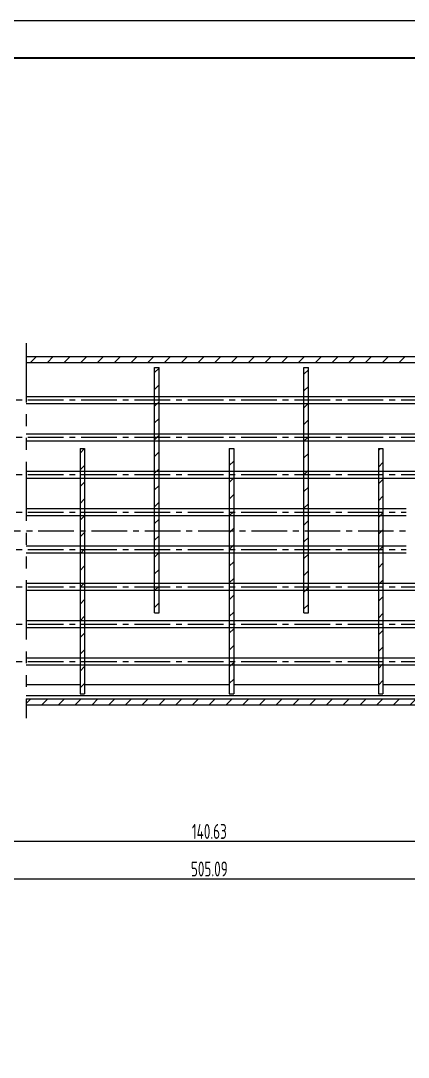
# Model space of a CAD drawing. Header units: millimetres. Extents: x 5765 to 6606, y -201 to 393.
# Drawn here: x 6039.4 to 6143.3, y 115.9 to 393.4 of the extents above; entities that cross this region are included whole.
import ezdxf

# ---------------------------------------------------------------- set-up
doc = ezdxf.new("R2010")
doc.units = ezdxf.units.MM
doc.linetypes.add('CENTER2', pattern=[28.575, 19.05, -3.175, 3.175, -3.175])
doc.linetypes.add('PHANTOM2', pattern=[31.75, 15.875, -3.175, 3.175, -3.175, 3.175, -3.175])
for name, color, linetype, lineweight in [('1粗实线', 7, 'Continuous', 35), ('2细实线', 3, 'Continuous', 13), ('3中心线', 1, 'CENTER2', 13), ('5双点划线', 2, 'PHANTOM2', 13), ('6剖面线', 6, 'Continuous', 13), ('8标注', 3, 'Continuous', 13), ('9图表', 4, 'Continuous', 13)]:
    doc.layers.add(name, color=color, linetype=linetype, lineweight=lineweight)
doc.styles.add('lanpec-dim', font='bpec_e.shx', dxfattribs={"width": 0.75})
doc.dimstyles.new('lanpec$0', dxfattribs={"dimscale": 10, "dimtxt": 4, "dimasz": 2.5, "dimexe": 2, "dimexo": 0, "dimtad": 1, "dimdec": 1, "dimdsep": 46, "dimtxsty": 'lanpec-dim', "dimcen": 0.09, "dimclrd": 256, "dimclre": 256, "dimclrt": 256, "dimadec": 1, "dimazin": 0, "dimtfac": 0.707, "dimtdec": 1, "dimtmove": 0, "dimatfit": 3, "dimfxl": 1, "dimarcsym": 0})
pattern_1 = [(45, (5981.8217, 1242.9723), (-2.245064, 2.245064), [])]

# ---------------------------------------------------------------- blocks, each defined once
blk = doc.blocks.new('A1')
at = {"layer": '1粗实线'}
blk.add_lwpolyline([(-816, 10), (-10, 10), (-10, 584), (-816, 584)], close=True, dxfattribs=at)
at = {"layer": '9图表'}
blk.add_lwpolyline([(-841, 0), (0, 0), (0, 594), (-841, 594)], close=True, dxfattribs=at)
blk = doc.blocks.new('*D70')
at = {"layer": '8标注', "transparency": 16777216}
for p, q in [((5837.39, 256.89), (5837.39, 161.68)), ((6342.48, 256.89), (6342.48, 161.68)), ((5839.89, 163.68), (6339.98, 163.68))]:
    blk.add_line(p, q, dxfattribs=at)
for points in [[(5839.89, 164.1), (5839.89, 163.26), (5837.39, 163.68)], [(6339.98, 164.1), (6339.98, 163.26), (6342.48, 163.68)]]:
    blk.add_solid(points, dxfattribs=at)
at = {"layer": 'Defpoints', "color": 0, "transparency": 16777216}
for p in [(5837.39, 256.89), (6342.48, 256.89), (6342.48, 163.68)]:
    blk.add_point(p, dxfattribs=at)
at = {"layer": '8标注', "transparency": 16777216, "insert": (6089.94, 166.3), "char_height": 4, "attachment_point": 5, "style": 'lanpec-dim'}
blk.add_mtext('505.09', dxfattribs=at)
blk = doc.blocks.new('*D45')
at = {"layer": '8标注', "transparency": 16777216}
for p, q in [((6160.25, 182.73), (6160.25, 171.73)), ((6019.62, 173.73), (6019.62, 175.73)), ((6022.12, 173.73), (6157.75, 173.73))]:
    blk.add_line(p, q, dxfattribs=at)
for points in [[(6022.12, 174.15), (6022.12, 173.31), (6019.62, 173.73)], [(6157.75, 174.15), (6157.75, 173.31), (6160.25, 173.73)]]:
    blk.add_solid(points, dxfattribs=at)
at = {"layer": 'Defpoints', "color": 0, "transparency": 16777216}
for p in [(6160.25, 182.73), (6019.62, 173.73), (6160.25, 173.73)]:
    blk.add_point(p, dxfattribs=at)
at = {"layer": '8标注', "transparency": 16777216, "insert": (6089.94, 176.35), "char_height": 4, "attachment_point": 5, "style": 'lanpec-dim'}
blk.add_mtext('140.63', dxfattribs=at)

msp = doc.modelspace()

# ---------------------------------------------------------------- hatches: boundary and pattern name
at = {"layer": '6剖面线'}
h = msp.add_hatch(dxfattribs=at)
h.set_pattern_fill('ANSI31', color=256, style=0)
h.set_pattern_definition(pattern_1)
h.paths.add_polyline_path([(6215.879, 303.489), (6215.879, 301.889), (6242.084, 301.889), (6242.084, 303.489)])
h.paths.add_polyline_path([(6215.879, 301.889), (6215.879, 303.489), (6040.832, 303.489), (6040.832, 301.889)])
h = msp.add_hatch(dxfattribs=at)
h.set_pattern_fill('ANSI31', color=256, style=0)
h.set_pattern_definition(pattern_1)
h.paths.add_polyline_path([(6075.284, 234.889), (6076.484, 234.889), (6076.484, 300.589), (6075.284, 300.589)])
h = msp.add_hatch(dxfattribs=at)
h.set_pattern_fill('ANSI31', color=256, style=0)
h.set_pattern_definition(pattern_1)
h.paths.add_polyline_path([(6115.284, 234.889), (6116.484, 234.889), (6116.484, 300.589), (6115.284, 300.589)])
h = msp.add_hatch(dxfattribs=at)
h.set_pattern_fill('ANSI31', color=256, style=0)
h.set_pattern_definition([(45, (6056.0334, 255.962), (-2.24506, 2.24506), [])])
h.paths.add_polyline_path([(6056.484, 256.889), (6055.284, 256.889), (6055.284, 253.389), (6056.484, 253.389)])
h.paths.add_polyline_path([(6056.484, 253.389), (6055.284, 253.389), (6055.284, 246.889), (6056.484, 246.889)])
h.paths.add_polyline_path([(6056.484, 246.889), (6055.284, 246.889), (6055.284, 236.889), (6056.484, 236.889)])
h.paths.add_polyline_path([(6056.484, 236.889), (6055.284, 236.889), (6055.284, 226.889), (6056.484, 226.889)])
h.paths.add_polyline_path([(6056.484, 226.889), (6055.284, 226.889), (6055.284, 218.139), (6056.484, 218.139)])
h.paths.add_polyline_path([(6056.484, 218.139), (6055.284, 218.139), (6055.284, 213.189), (6056.484, 213.189)])
h.paths.add_polyline_path([(6056.484, 278.889), (6055.284, 278.889), (6055.284, 276.889), (6056.484, 276.889)])
h.paths.add_polyline_path([(6056.484, 276.889), (6055.284, 276.889), (6055.284, 266.889), (6056.484, 266.889)])
h.paths.add_polyline_path([(6056.484, 266.889), (6055.284, 266.889), (6055.284, 260.389), (6056.484, 260.389)])
h.paths.add_polyline_path([(6056.484, 260.389), (6055.284, 260.389), (6055.284, 256.889), (6056.484, 256.889)])
h = msp.add_hatch(dxfattribs=at)
h.set_pattern_fill('ANSI31', color=256, style=0)
h.set_pattern_definition(pattern_1)
h.paths.add_polyline_path([(6096.484, 278.889), (6095.284, 278.889), (6095.284, 213.189), (6096.484, 213.189)])
h = msp.add_hatch(dxfattribs=at)
h.set_pattern_fill('ANSI31', color=256, style=0)
h.set_pattern_definition(pattern_1)
h.paths.add_polyline_path([(6136.484, 278.889), (6135.284, 278.889), (6135.284, 213.189), (6136.484, 213.189)])
h = msp.add_hatch(dxfattribs=at)
h.set_pattern_fill('ANSI31', color=256, style=0)
h.set_pattern_definition([(45, (4699.7043, 1235.7522), (-2.245064, 2.245064), [])])
h.paths.add_polyline_path([(6242.084, 211.889), (6227.927, 211.889), (6227.927, 210.289), (6242.084, 210.289)])
h.paths.add_polyline_path([(6199.559, 210.289), (6199.559, 211.889), (6040.832, 211.889), (6040.832, 210.289), (6113.511, 210.289), (6114.425, 210.289), (6116.139, 210.289), (6117.993, 210.289), (6118.767, 210.289)])

# ---------------------------------------------------------------- linework, layer by layer
for p, q in [((6040.832, 303.489), (6215.879, 303.489)), ((6040.832, 301.889), (6215.159, 301.889)), ((6075.284, 234.889), (6075.284, 300.589)), ((6075.284, 300.589), (6076.484, 300.589)), ((6076.484, 234.889), (6076.484, 300.589)), ((6115.284, 234.889), (6115.284, 300.589)), ((6115.284, 300.589), (6116.484, 300.589)), ((6116.484, 234.889), (6116.484, 300.589)), ((6040.832, 292.839), (6242.084, 292.839)), ((6040.832, 290.939), (6242.084, 290.939)), ((6040.832, 282.839), (6242.084, 282.839)), ((6040.832, 280.939), (6242.084, 280.939)), ((6055.284, 278.889), (6055.284, 213.189)), ((6055.284, 278.889), (6056.484, 278.889)), ((6056.484, 278.889), (6056.484, 213.189)), ((6095.284, 278.889), (6095.284, 213.189)), ((6095.284, 278.889), (6096.484, 278.889)), ((6096.484, 278.889), (6096.484, 213.189)), ((6135.284, 278.889), (6135.284, 213.189)), ((6135.284, 278.889), (6136.484, 278.889)), ((6136.484, 278.889), (6136.484, 213.189)), ((6040.832, 272.839), (6242.084, 272.839)), ((6040.832, 270.939), (6242.084, 270.939)), ((6040.832, 262.839), (6142.721, 262.839)), ((6040.832, 260.939), (6142.721, 260.939)), ((6040.832, 252.839), (6142.721, 252.839)), ((6040.832, 250.939), (6142.721, 250.939)), ((6040.832, 242.839), (6242.084, 242.839)), ((6040.832, 240.939), (6242.084, 240.939)), ((6075.284, 234.889), (6076.484, 234.889)), ((6115.284, 234.889), (6116.484, 234.889)), ((6040.832, 232.839), (6242.084, 232.839)), ((6040.832, 230.939), (6242.084, 230.939)), ((6040.832, 222.839), (6242.084, 222.839)), ((6040.832, 220.939), (6242.084, 220.939)), ((6040.832, 215.689), (6055.284, 215.689)), ((6056.484, 215.689), (6095.284, 215.689)), ((6096.484, 215.689), (6135.284, 215.689)), ((6136.484, 215.689), (6175.284, 215.689)), ((6177.284, 212.689), (6040.832, 212.689)), ((6040.832, 211.889), (6201.493, 211.889)), ((6055.284, 213.189), (6056.484, 213.189)), ((6095.284, 213.189), (6096.484, 213.189)), ((6135.284, 213.189), (6136.484, 213.189)), ((6040.832, 210.289), (6113.511, 210.289)), ((6113.511, 210.289), (6199.559, 210.289))]:
    msp.add_line(p, q)
at = {"layer": '3中心线', "ltscale": 0.5}
for p, q in [((5927.023, 291.889), (6252.034, 291.889)), ((5927.023, 281.889), (6252.034, 281.889)), ((5927.023, 271.889), (6252.034, 271.889)), ((5927.023, 261.889), (6142.721, 261.889)), ((5915.5, 256.889), (6142.721, 256.889)), ((5927.023, 251.889), (6142.721, 251.889)), ((5927.023, 241.889), (6252.034, 241.889)), ((5927.023, 231.889), (6252.034, 231.889)), ((5927.023, 221.889), (6252.034, 221.889))]:
    msp.add_line(p, q, dxfattribs=at)
at = {"layer": '5双点划线'}
msp.add_line((6040.832, 307.111), (6040.832, 206.667), dxfattribs=at)

# ---------------------------------------------------------------- block references
at = {"layer": '2细实线'}
msp.add_blockref('A1', (6606.028, -200.559), dxfattribs=at)

# ---------------------------------------------------------------- dimensions: what is measured, and where the dimension line sits
at = {"layer": '8标注'}
for base, p1, p2, picture, middle in [((6342.484, 163.678), (5837.393, 256.889), (6342.484, 256.889), '*D70', (6089.938, 166.303)), ((6160.253, 173.728), (6019.623, 173.728), (6160.253, 182.731), '*D45', (6089.938, 176.353))]:
    dim = msp.add_linear_dim(base=base, p1=p1, p2=p2, dimstyle='lanpec$0', override={"dimscale": 1, "dimdec": 2, "dimcen": 2.5, "dimadec": 2, "dimtfac": 1, "dimtdec": 2, "dimlwd": 65535, "dimlwe": 65535}, dxfattribs=at)
    dim.commit()
    dim.dimension.update_dxf_attribs({"geometry": picture, "text_midpoint": middle})

doc.saveas('drawing.dxf')
